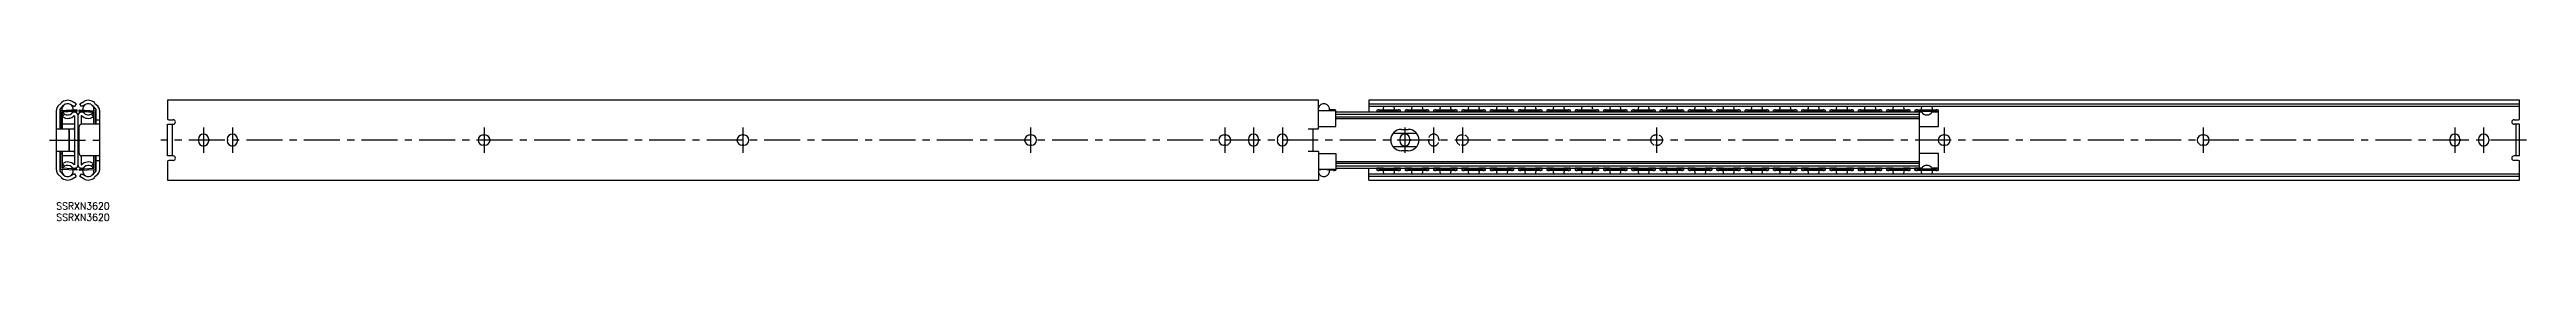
# Model space of a CAD drawing. Extents: x -3 to 1090, y -8 to 45.
import ezdxf

# ---------------------------------------------------------------- set-up
doc = ezdxf.new("R2010")
doc.units = 0
doc.header["$LTSCALE"] = 0.5
doc.linetypes.add('CENTER', pattern=[50.8, 31.75, -6.35, 6.35, -6.35])
doc.linetypes.add('DASHED', pattern=[19.05, 12.7, -6.35])
for name, color, linetype in [('MSM_CENTER', 1, 'CENTER'), ('MSM_CONTINUOUS', 7, 'CONTINUOUS'), ('MSM_DASHED', 4, 'DASHED'), ('MSM_PART_NUMBER', 7, 'CONTINUOUS')]:
    doc.layers.add(name, color=color, linetype=linetype)
doc.styles.get("Standard").update_dxf_attribs({"font": 'txt.shx', "height": 3, "bigfont": 'bigfont.shx'})

# ---------------------------------------------------------------- blocks, each defined once
blk = doc.blocks.new('*U3')
at = {"layer": 'MSM_PART_NUMBER'}
blk.add_text('SSRXN3620', height=3, dxfattribs=at).set_placement((0, -3))
blk = doc.blocks.new('*U4')
at = {"layer": 'MSM_PART_NUMBER'}
blk.add_text('SSRXN3620', height=3, dxfattribs=at).set_placement((0, -8))

msp = doc.modelspace()

# ---------------------------------------------------------------- linework, layer by layer
at = {"layer": 'MSM_CENTER'}
for p, q in [((65, 33.3), (65, 22)), ((77.7, 33.3), (77.7, 22)), ((188.8, 33.3), (188.8, 22)), ((303.1, 33.3), (303.1, 22)), ((430.1, 33.3), (430.1, 22)), ((515.8, 33.3), (515.8, 22)), ((528.5, 33.3), (528.5, 22)), ((541.2, 33.3), (541.2, 22)), ((595.3, 33.3), (595.3, 22)), ((608, 33.3), (608, 22)), ((620.7, 33.3), (620.7, 22)), ((706.4, 33.3), (706.4, 22)), ((833.4, 33.3), (833.4, 22)), ((947.7, 33.3), (947.7, 22)), ((1058.8, 33.3), (1058.8, 22)), ((1071.5, 33.3), (1071.5, 22)), ((-3, 27.7), (22.1, 27.7)), ((1090.4, 27.7), (46.1, 27.7))]:
    msp.add_line(p, q, dxfattribs=at)
at = {"layer": 'MSM_CONTINUOUS'}
for p, q in [((2.2, 44.1), (0.7, 42.7)), ((8.7, 43.8), (7, 44.8)), ((8.7, 43.8), (8, 42.5)), ((10.4, 43.8), (12.1, 44.8)), ((11.1, 42.5), (10.4, 43.8)), ((16.9, 44.1), (18.4, 42.7)), ((557.1, 45.3), (49.1, 45.3)), ((49.1, 45.3), (49.1, 37.2)), ((557.1, 32.7), (557.1, 45.3)), ((1087.4, 45.3), (579.4, 45.3)), ((579.4, 45.3), (579.4, 40.1)), ((579.4, 43.8), (1087.4, 43.8)), ((1087.4, 37.2), (1087.4, 45.3)), ((0, 14.4), (0, 40.9)), ((1.5, 40.9), (1.5, 32.7)), ((2, 34.7), (1.5, 34.7)), ((1.8, 41.6), (3.2, 43.1)), ((9, 41.1), (2, 40.7)), ((2, 40.7), (8, 41)), ((2, 40.7), (2, 32.7)), ((2.6, 33.7), (2, 33.7)), ((9, 40.5), (2.6, 40.1)), ((8, 40.4), (2.6, 40.1)), ((2.6, 40.1), (2.6, 32.7)), ((8, 34.7), (2.6, 34.7)), ((2.7, 38), (3.6, 39.2)), ((6.2, 43.5), (8, 42.5)), ((8, 41), (8.2, 41)), ((8.2, 40.4), (8, 40.4)), ((8.1, 34.6), (8, 34.7)), ((8.1, 16.8), (8.1, 38.5)), ((8.2, 41), (8.4, 41)), ((8.4, 40.4), (8.2, 40.4)), ((8.4, 41), (8.6, 41)), ((8.6, 40.4), (8.4, 40.4)), ((8.6, 41), (8.7, 41)), ((8.7, 40.4), (8.6, 40.4)), ((8.7, 41), (8.8, 41)), ((8.9, 40.4), (8.7, 40.4)), ((8.8, 41), (8.9, 41)), ((8.9, 41), (9, 41)), ((9, 40.4), (8.9, 40.4)), ((9, 41.1), (9, 40.5)), ((9, 41), (9, 41.1)), ((9, 40.5), (9, 41.1)), ((9, 40.5), (9, 40.4)), ((9, 40.4), (9, 40.4)), ((9.5, 38.5), (9.5, 16.8)), ((10.1, 41.1), (10.1, 41)), ((10.1, 40.5), (10.1, 41.1)), ((10.1, 41.1), (17.1, 40.7)), ((10.1, 41), (10.2, 41)), ((10.1, 40.4), (10.1, 40.5)), ((10.1, 40.5), (16.5, 40.1)), ((10.2, 40.4), (10.1, 40.4)), ((10.1, 40.4), (10.1, 40.4)), ((10.1, 21.7), (10.1, 33.7)), ((10.2, 41), (10.3, 41)), ((10.4, 40.4), (10.2, 40.4)), ((10.3, 41), (10.4, 41)), ((10.4, 41), (10.5, 41)), ((10.5, 40.4), (10.4, 40.4)), ((10.5, 41), (10.7, 41)), ((10.7, 40.4), (10.5, 40.4)), ((10.7, 41), (10.9, 41)), ((10.9, 40.4), (10.7, 40.4)), ((10.9, 41), (11.1, 41)), ((11.1, 40.4), (10.9, 40.4)), ((11, 38.5), (11, 34.6)), ((12.9, 43.5), (11.1, 42.5)), ((11.1, 41), (17.1, 40.7)), ((16.5, 40.1), (11.1, 40.4)), ((19.1, 34.7), (11.1, 34.7)), ((15.5, 39.2), (16.3, 38)), ((17.3, 41.6), (15.9, 43.1)), ((16.5, 34.7), (16.5, 40.1)), ((17.1, 40.7), (17.1, 34.7)), ((17.6, 34.7), (17.6, 40.9)), ((17.6, 36.7), (19.1, 36.7)), ((19.1, 40.9), (19.1, 14.4)), ((49.1, 34.7), (51.6, 34.7)), ((49.1, 20.7), (49.1, 34.7)), ((49.6, 36.7), (51.6, 36.7)), ((51.1, 34.7), (51.1, 20.7)), ((564.8, 40.7), (557.1, 40.7)), ((557.1, 33.7), (564.8, 33.7)), ((563.8, 41.1), (562, 41.1)), ((564.8, 33.7), (564.8, 41)), ((822.3, 40.1), (564.8, 40.1)), ((564.8, 39.2), (822.3, 39.2)), ((564.8, 38), (822.3, 38)), ((564.8, 37.3), (822.3, 37.3)), ((1087.4, 42.5), (579.4, 42.5)), ((582.9, 41), (582.9, 40.1)), ((585.9, 40.1), (582.9, 40.1)), ((583.9, 41.1), (592.4, 41.1)), ((592.4, 40.5), (583.9, 40.5)), ((593.4, 40.1), (590.4, 40.1)), ((593.4, 40.1), (593.4, 41)), ((595.4, 41), (595.4, 40.1)), ((598.4, 40.1), (595.4, 40.1)), ((596.4, 41.1), (604.9, 41.1)), ((604.9, 40.5), (596.4, 40.5)), ((605.9, 40.1), (602.9, 40.1)), ((605.9, 40.1), (605.9, 41)), ((607.9, 41), (607.9, 40.1)), ((610.9, 40.1), (607.9, 40.1)), ((608.9, 41.1), (617.4, 41.1)), ((617.4, 40.5), (608.9, 40.5)), ((618.4, 40.1), (615.4, 40.1)), ((618.4, 40.1), (618.4, 41)), ((620.4, 41), (620.4, 40.1)), ((623.4, 40.1), (620.4, 40.1)), ((621.4, 41.1), (629.9, 41.1)), ((629.9, 40.5), (621.4, 40.5)), ((630.9, 40.1), (627.9, 40.1)), ((630.9, 40.1), (630.9, 41)), ((632.9, 41), (632.9, 40.1)), ((635.9, 40.1), (632.9, 40.1)), ((633.9, 41.1), (642.4, 41.1)), ((642.4, 40.5), (633.9, 40.5)), ((643.4, 40.1), (640.4, 40.1)), ((643.4, 40.1), (643.4, 41)), ((645.4, 41), (645.4, 40.1)), ((648.4, 40.1), (645.4, 40.1)), ((646.4, 41.1), (654.9, 41.1)), ((654.9, 40.5), (646.4, 40.5)), ((655.9, 40.1), (652.9, 40.1)), ((655.9, 40.1), (655.9, 41)), ((657.9, 41), (657.9, 40.1)), ((660.9, 40.1), (657.9, 40.1)), ((658.9, 41.1), (667.4, 41.1)), ((667.4, 40.5), (658.9, 40.5)), ((668.4, 40.1), (665.4, 40.1)), ((668.4, 40.1), (668.4, 41)), ((670.4, 41), (670.4, 40.1)), ((673.4, 40.1), (670.4, 40.1)), ((671.4, 41.1), (679.9, 41.1)), ((679.9, 40.5), (671.4, 40.5)), ((680.9, 40.1), (677.9, 40.1)), ((680.9, 40.1), (680.9, 41)), ((682.9, 41), (682.9, 40.1)), ((685.9, 40.1), (682.9, 40.1)), ((683.9, 41.1), (692.4, 41.1)), ((692.4, 40.5), (683.9, 40.5)), ((693.4, 40.1), (690.4, 40.1)), ((693.4, 40.1), (693.4, 41)), ((695.4, 41), (695.4, 40.1)), ((698.4, 40.1), (695.4, 40.1)), ((696.4, 41.1), (704.9, 41.1)), ((704.9, 40.5), (696.4, 40.5)), ((705.9, 40.1), (702.9, 40.1)), ((705.9, 40.1), (705.9, 41)), ((707.9, 41), (707.9, 40.1)), ((710.9, 40.1), (707.9, 40.1)), ((708.9, 41.1), (717.4, 41.1)), ((717.4, 40.5), (708.9, 40.5)), ((718.4, 40.1), (715.4, 40.1)), ((718.4, 40.1), (718.4, 41)), ((720.4, 41), (720.4, 40.1)), ((723.4, 40.1), (720.4, 40.1)), ((721.4, 41.1), (729.9, 41.1)), ((729.9, 40.5), (721.4, 40.5)), ((730.9, 40.1), (727.9, 40.1)), ((730.9, 40.1), (730.9, 41)), ((732.9, 41), (732.9, 40.1)), ((735.9, 40.1), (732.9, 40.1)), ((733.9, 41.1), (742.4, 41.1)), ((742.4, 40.5), (733.9, 40.5)), ((743.4, 40.1), (740.4, 40.1)), ((743.4, 40.1), (743.4, 41)), ((745.4, 41), (745.4, 40.1)), ((748.4, 40.1), (745.4, 40.1)), ((746.4, 41.1), (754.9, 41.1)), ((754.9, 40.5), (746.4, 40.5)), ((755.9, 40.1), (752.9, 40.1)), ((755.9, 40.1), (755.9, 41)), ((757.9, 41), (757.9, 40.1)), ((760.9, 40.1), (757.9, 40.1)), ((758.9, 41.1), (767.4, 41.1)), ((767.4, 40.5), (758.9, 40.5)), ((768.4, 40.1), (765.4, 40.1)), ((768.4, 40.1), (768.4, 41)), ((770.4, 41), (770.4, 40.1)), ((773.4, 40.1), (770.4, 40.1)), ((771.4, 41.1), (779.9, 41.1)), ((779.9, 40.5), (771.4, 40.5)), ((780.9, 40.1), (777.9, 40.1)), ((780.9, 40.1), (780.9, 41)), ((782.9, 41), (782.9, 40.1)), ((785.9, 40.1), (782.9, 40.1)), ((783.9, 41.1), (792.4, 41.1)), ((792.4, 40.5), (783.9, 40.5)), ((793.4, 40.1), (790.4, 40.1)), ((793.4, 40.1), (793.4, 41)), ((795.4, 41), (795.4, 40.1)), ((798.4, 40.1), (795.4, 40.1)), ((796.4, 41.1), (804.9, 41.1)), ((804.9, 40.5), (796.4, 40.5)), ((805.9, 40.1), (802.9, 40.1)), ((805.9, 40.1), (805.9, 41)), ((807.9, 41), (807.9, 40.1)), ((810.9, 40.1), (807.9, 40.1)), ((808.9, 41.1), (817.4, 41.1)), ((817.4, 40.5), (808.9, 40.5)), ((818.4, 40.1), (815.4, 40.1)), ((818.4, 40.1), (818.4, 41)), ((820.4, 41), (820.4, 40.1)), ((820.4, 41), (820.4, 40.1)), ((823.4, 40.1), (820.4, 40.1)), ((821.4, 41.1), (829.9, 41.1)), ((829.9, 40.5), (821.4, 40.5)), ((822.3, 40.1), (822.3, 15.2)), ((822.3, 33.7), (830.9, 33.7)), ((830.9, 40.1), (827.9, 40.1)), ((830.9, 33.7), (830.9, 41)), ((1084.9, 36.7), (1086.9, 36.7)), ((1087.4, 34.7), (1084.9, 34.7)), ((1085.9, 20.7), (1085.9, 34.7)), ((1087.4, 20.7), (1087.4, 34.7)), ((0, 32.7), (7.6, 32.7)), ((7.6, 22.7), (0, 22.7)), ((1.5, 22.7), (1.5, 14.4)), ((2, 14.6), (2, 22.7)), ((2.6, 22.7), (2.6, 15.2)), ((5.5, 32.7), (5.5, 22.7)), ((5.6, 32.3), (5.5, 32.3)), ((5.5, 23.1), (5.6, 23.1)), ((5.6, 32.3), (5.6, 23.1)), ((9.6, 32.7), (10.1, 32.7)), ((10.1, 22.7), (9.6, 22.7)), ((62.8, 28.1), (62.8, 27.3)), ((67.3, 28.1), (67.3, 27.3)), ((75.5, 28.1), (75.5, 27.3)), ((80, 28.1), (80, 27.3)), ((189.2, 29.9), (188.4, 29.9)), ((189.2, 25.4), (188.4, 25.4)), ((303.5, 29.9), (302.7, 29.9)), ((303.5, 25.4), (302.7, 25.4)), ((430.5, 29.9), (429.7, 29.9)), ((430.5, 25.4), (429.7, 25.4)), ((516.2, 29.9), (515.4, 29.9)), ((516.2, 25.4), (515.4, 25.4)), ((526.3, 28.1), (526.3, 27.3)), ((530.8, 28.1), (530.8, 27.3)), ((539, 28.1), (539, 27.3)), ((543.5, 28.1), (543.5, 27.3)), ((552.6, 32.7), (557.1, 32.7)), ((557.1, 22.7), (552.6, 22.7)), ((554.6, 32.7), (554.6, 22.7)), ((557.1, 22.7), (557.1, 10)), ((590.1, 30.7), (600.5, 30.7)), ((600.5, 24.7), (590.1, 24.7)), ((593.1, 28.1), (593.1, 27.3)), ((593.8, 32.4), (596.8, 32.4)), ((596.8, 22.9), (593.8, 22.9)), ((597.6, 28.1), (597.6, 27.3)), ((833.8, 29.9), (833, 29.9)), ((833.8, 25.4), (833, 25.4)), ((948.1, 29.9), (947.3, 29.9)), ((948.1, 25.4), (947.3, 25.4)), ((1056.6, 28.1), (1056.6, 27.3)), ((1061.1, 28.1), (1061.1, 27.3)), ((1069.3, 28.1), (1069.3, 27.3)), ((1073.8, 28.1), (1073.8, 27.3)), ((0.7, 12.6), (2.2, 11.2)), ((1.5, 20.7), (2, 20.7)), ((3.2, 12.2), (1.8, 13.7)), ((2, 21.7), (2.6, 21.7)), ((9, 14.3), (2, 14.6)), ((8, 20.7), (2.6, 20.7)), ((9, 14.8), (2.6, 15.2)), ((3.6, 16.1), (2.7, 17.3)), ((8, 12.8), (6.2, 11.8)), ((7, 10.5), (8.7, 11.5)), ((8, 20.7), (8.1, 20.7)), ((8, 12.8), (8.7, 11.5)), ((9, 14.8), (9, 14.3)), ((10.1, 14.8), (16.5, 15.2)), ((10.1, 14.8), (10.1, 14.3)), ((10.1, 14.3), (17.1, 14.6)), ((10.4, 11.5), (11.1, 12.8)), ((12.1, 10.5), (10.4, 11.5)), ((11, 20.7), (11, 16.8)), ((19.1, 20.7), (11.1, 20.7)), ((11.1, 12.8), (12.9, 11.8)), ((16.3, 17.3), (15.5, 16.1)), ((15.9, 12.2), (17.3, 13.7)), ((16.5, 15.2), (16.5, 20.7)), ((18.4, 12.6), (16.9, 11.2)), ((17.1, 20.7), (17.1, 14.6)), ((17.6, 14.4), (17.6, 20.7)), ((17.6, 18.7), (19.1, 18.7)), ((51.6, 20.7), (49.1, 20.7)), ((49.1, 18.2), (49.1, 10)), ((51.6, 18.7), (49.6, 18.7)), ((557.1, 21.7), (564.8, 21.7)), ((564.8, 14.6), (557.1, 14.6)), ((563.8, 14.3), (562, 14.3)), ((564.8, 21.7), (564.8, 14.3)), ((822.3, 18), (564.8, 18)), ((822.3, 17.3), (564.8, 17.3)), ((822.3, 16.1), (564.8, 16.1)), ((564.8, 15.2), (822.3, 15.2)), ((579.4, 10), (579.4, 15.2)), ((579.4, 12.8), (1087.4, 12.8)), ((1087.4, 11.5), (579.4, 11.5)), ((585.9, 15.2), (582.9, 15.2)), ((582.9, 15.2), (582.9, 14.3)), ((592.4, 14.8), (583.9, 14.8)), ((583.9, 14.3), (592.4, 14.3)), ((593.4, 15.2), (590.4, 15.2)), ((593.4, 14.3), (593.4, 15.2)), ((598.4, 15.2), (595.4, 15.2)), ((595.4, 15.2), (595.4, 14.3)), ((604.9, 14.8), (596.4, 14.8)), ((596.4, 14.3), (604.9, 14.3)), ((605.9, 15.2), (602.9, 15.2)), ((605.9, 14.3), (605.9, 15.2)), ((610.9, 15.2), (607.9, 15.2)), ((607.9, 15.2), (607.9, 14.3)), ((617.4, 14.8), (608.9, 14.8)), ((608.9, 14.3), (617.4, 14.3)), ((618.4, 15.2), (615.4, 15.2)), ((618.4, 14.3), (618.4, 15.2)), ((623.4, 15.2), (620.4, 15.2)), ((620.4, 15.2), (620.4, 14.3)), ((629.9, 14.8), (621.4, 14.8)), ((621.4, 14.3), (629.9, 14.3)), ((630.9, 15.2), (627.9, 15.2)), ((630.9, 14.3), (630.9, 15.2)), ((635.9, 15.2), (632.9, 15.2)), ((632.9, 15.2), (632.9, 14.3)), ((642.4, 14.8), (633.9, 14.8)), ((633.9, 14.3), (642.4, 14.3)), ((643.4, 15.2), (640.4, 15.2)), ((643.4, 14.3), (643.4, 15.2)), ((648.4, 15.2), (645.4, 15.2)), ((645.4, 15.2), (645.4, 14.3)), ((654.9, 14.8), (646.4, 14.8)), ((646.4, 14.3), (654.9, 14.3)), ((655.9, 15.2), (652.9, 15.2)), ((655.9, 14.3), (655.9, 15.2)), ((660.9, 15.2), (657.9, 15.2)), ((657.9, 15.2), (657.9, 14.3)), ((667.4, 14.8), (658.9, 14.8)), ((658.9, 14.3), (667.4, 14.3)), ((668.4, 15.2), (665.4, 15.2)), ((668.4, 14.3), (668.4, 15.2)), ((673.4, 15.2), (670.4, 15.2)), ((670.4, 15.2), (670.4, 14.3)), ((679.9, 14.8), (671.4, 14.8)), ((671.4, 14.3), (679.9, 14.3)), ((680.9, 15.2), (677.9, 15.2)), ((680.9, 14.3), (680.9, 15.2)), ((685.9, 15.2), (682.9, 15.2)), ((682.9, 15.2), (682.9, 14.3)), ((692.4, 14.8), (683.9, 14.8)), ((683.9, 14.3), (692.4, 14.3)), ((693.4, 15.2), (690.4, 15.2)), ((693.4, 14.3), (693.4, 15.2)), ((698.4, 15.2), (695.4, 15.2)), ((695.4, 15.2), (695.4, 14.3)), ((704.9, 14.8), (696.4, 14.8)), ((696.4, 14.3), (704.9, 14.3)), ((705.9, 15.2), (702.9, 15.2)), ((705.9, 14.3), (705.9, 15.2)), ((710.9, 15.2), (707.9, 15.2)), ((707.9, 15.2), (707.9, 14.3)), ((717.4, 14.8), (708.9, 14.8)), ((708.9, 14.3), (717.4, 14.3)), ((718.4, 15.2), (715.4, 15.2)), ((718.4, 14.3), (718.4, 15.2)), ((723.4, 15.2), (720.4, 15.2)), ((720.4, 15.2), (720.4, 14.3)), ((729.9, 14.8), (721.4, 14.8)), ((721.4, 14.3), (729.9, 14.3)), ((730.9, 15.2), (727.9, 15.2)), ((730.9, 14.3), (730.9, 15.2)), ((735.9, 15.2), (732.9, 15.2)), ((732.9, 15.2), (732.9, 14.3)), ((742.4, 14.8), (733.9, 14.8)), ((733.9, 14.3), (742.4, 14.3)), ((743.4, 15.2), (740.4, 15.2)), ((743.4, 14.3), (743.4, 15.2)), ((748.4, 15.2), (745.4, 15.2)), ((745.4, 15.2), (745.4, 14.3)), ((754.9, 14.8), (746.4, 14.8)), ((746.4, 14.3), (754.9, 14.3)), ((755.9, 15.2), (752.9, 15.2)), ((755.9, 14.3), (755.9, 15.2)), ((760.9, 15.2), (757.9, 15.2)), ((757.9, 15.2), (757.9, 14.3)), ((767.4, 14.8), (758.9, 14.8)), ((758.9, 14.3), (767.4, 14.3)), ((768.4, 15.2), (765.4, 15.2)), ((768.4, 14.3), (768.4, 15.2)), ((773.4, 15.2), (770.4, 15.2)), ((770.4, 15.2), (770.4, 14.3)), ((779.9, 14.8), (771.4, 14.8)), ((771.4, 14.3), (779.9, 14.3)), ((780.9, 15.2), (777.9, 15.2)), ((780.9, 14.3), (780.9, 15.2)), ((785.9, 15.2), (782.9, 15.2)), ((782.9, 15.2), (782.9, 14.3)), ((792.4, 14.8), (783.9, 14.8)), ((783.9, 14.3), (792.4, 14.3)), ((793.4, 15.2), (790.4, 15.2)), ((793.4, 14.3), (793.4, 15.2)), ((798.4, 15.2), (795.4, 15.2)), ((795.4, 15.2), (795.4, 14.3)), ((804.9, 14.8), (796.4, 14.8)), ((796.4, 14.3), (804.9, 14.3)), ((805.9, 15.2), (802.9, 15.2)), ((805.9, 14.3), (805.9, 15.2)), ((810.9, 15.2), (807.9, 15.2)), ((807.9, 15.2), (807.9, 14.3)), ((817.4, 14.8), (808.9, 14.8)), ((808.9, 14.3), (817.4, 14.3)), ((818.4, 15.2), (815.4, 15.2)), ((818.4, 14.3), (818.4, 15.2)), ((823.4, 15.2), (820.4, 15.2)), ((820.4, 15.2), (820.4, 14.3)), ((820.4, 14.3), (820.4, 15.2)), ((829.9, 14.8), (821.4, 14.8)), ((821.4, 14.3), (829.9, 14.3)), ((830.9, 21.7), (822.3, 21.7)), ((830.9, 15.2), (827.9, 15.2)), ((830.9, 14.3), (830.9, 21.7)), ((1087.4, 20.7), (1084.9, 20.7)), ((1086.9, 18.7), (1084.9, 18.7)), ((1087.4, 10), (1087.4, 18.2)), ((49.1, 10), (557.1, 10)), ((579.4, 10), (1087.4, 10))]:
    msp.add_line(p, q, dxfattribs=at)
for centre, radius, start, end in [((5, 41.3), 4, 60.6136, 135), ((5, 41.3), 2.5, 60.6136, 135), ((14.1, 41.3), 4, 45, 119.3864), ((14.1, 41.3), 2.5, 45, 119.3864), ((559.5, 41.3), 2.5, 348.8845, 163.74), ((2.5, 40.9), 2.5, 135, 180), ((2.5, 40.9), 1, 135, 180), ((5, 41.3), 2.5, 135, 193.5796), ((5, 41.3), 2.5, 208.0621, 235.7711), ((5, 41.3), 4, 235.7711, 317.1186), ((5, 41.3), 2.5, 235.7711, 317.1186), ((5, 41.3), 2.5, 352.4204, 60.6136), ((5, 41.3), 2.5, 317.1186, 337.9379), ((8, 38.5), 1.57, 0, 137.1186), ((8, 38.5), 0.0686, 0, 137.1186), ((4, 33.6), 4.09, 348.1474, 354.2893), ((11.1, 38.5), 1.57, 42.8814, 180), ((9.9, 32.9), 0.397, 184.2779, 213.1596), ((11.1, 33.7), 1, 90, 180), ((11.1, 38.5), 0.0686, 42.8814, 180), ((14.1, 41.3), 4, 222.8814, 304.2289), ((14.1, 41.3), 2.5, 119.3864, 187.5796), ((14.1, 41.3), 2.5, 202.0621, 222.8814), ((14.1, 41.3), 2.5, 222.8814, 331.9379), ((14.1, 41.3), 2.5, 346.4204, 45), ((16.6, 40.9), 1, 0, 45), ((16.6, 40.9), 2.5, 0, 45), ((49.6, 37.2), 0.5, 180, 270), ((51.6, 35.7), 1, 270, 90), ((559.5, 68.7), 28, 265.0822, 275.0269), ((564, 36.2), 4.82, 81.0447, 92.9634), ((583.7, 36.2), 4.82, 87.0364, 98.9553), ((583.7, 35.6), 4.82, 87.0364, 98.9553), ((588.2, 41.3), 2.5, 151.3146, 185.7392), ((588.2, 14.2), 26.2, 85.0123, 94.9877), ((588.2, 41.3), 2.5, 204.4628, 208.6854), ((588.2, 41.3), 2.5, 354.2608, 28.6854), ((588.2, 41.3), 2.5, 331.3146, 335.5372), ((592.6, 36.2), 4.82, 81.0447, 92.9636), ((592.6, 35.6), 4.82, 81.0447, 92.9636), ((596.2, 36.2), 4.82, 87.0364, 98.9553), ((596.2, 35.6), 4.82, 87.0364, 98.9553), ((600.7, 41.3), 2.5, 151.3146, 185.7392), ((600.7, 14.2), 26.2, 85.0123, 94.9877), ((600.7, 41.3), 2.5, 204.4628, 208.6854), ((600.7, 41.3), 2.5, 354.2608, 28.6854), ((600.7, 41.3), 2.5, 331.3146, 335.5372), ((605.1, 36.2), 4.82, 81.0447, 92.9636), ((605.1, 35.6), 4.82, 81.0447, 92.9636), ((608.7, 36.2), 4.82, 87.0364, 98.9553), ((608.7, 35.6), 4.82, 87.0364, 98.9553), ((613.2, 41.3), 2.5, 151.3146, 185.7392), ((613.2, 14.2), 26.2, 85.0123, 94.9877), ((613.2, 41.3), 2.5, 204.4628, 208.6854), ((613.2, 41.3), 2.5, 354.2608, 28.6854), ((613.2, 41.3), 2.5, 331.3146, 335.5372), ((617.6, 36.2), 4.82, 81.0447, 92.9636), ((617.6, 35.6), 4.82, 81.0447, 92.9636), ((621.2, 36.2), 4.82, 87.0364, 98.9553), ((621.2, 35.6), 4.82, 87.0364, 98.9553), ((625.7, 41.3), 2.5, 151.3146, 185.7392), ((625.7, 14.2), 26.2, 85.0123, 94.9877), ((625.7, 41.3), 2.5, 204.4628, 208.6854), ((625.7, 41.3), 2.5, 354.2608, 28.6854), ((625.7, 41.3), 2.5, 331.3146, 335.5372), ((630.1, 36.2), 4.82, 81.0447, 92.9636), ((630.1, 35.6), 4.82, 81.0447, 92.9636), ((633.7, 36.2), 4.82, 87.0364, 98.9553), ((633.7, 35.6), 4.82, 87.0364, 98.9553), ((638.2, 41.3), 2.5, 151.3146, 185.7392), ((638.2, 14.2), 26.2, 85.0123, 94.9877), ((638.2, 41.3), 2.5, 204.4628, 208.6854), ((638.2, 41.3), 2.5, 354.2608, 28.6854), ((638.2, 41.3), 2.5, 331.3146, 335.5372), ((642.6, 36.2), 4.82, 81.0447, 92.9636), ((642.6, 35.6), 4.82, 81.0447, 92.9636), ((646.2, 36.2), 4.82, 87.0364, 98.9553), ((646.2, 35.6), 4.82, 87.0364, 98.9553), ((650.7, 41.3), 2.5, 151.3146, 185.7392), ((650.7, 14.2), 26.2, 85.0123, 94.9877), ((650.7, 41.3), 2.5, 204.4628, 208.6854), ((650.7, 41.3), 2.5, 354.2608, 28.6854), ((650.7, 41.3), 2.5, 331.3146, 335.5372), ((655.1, 36.2), 4.82, 81.0447, 92.9636), ((655.1, 35.6), 4.82, 81.0447, 92.9636), ((658.7, 36.2), 4.82, 87.0364, 98.9553), ((658.7, 35.6), 4.82, 87.0364, 98.9553), ((663.2, 41.3), 2.5, 151.3146, 185.7392), ((663.2, 14.2), 26.2, 85.0123, 94.9877), ((663.2, 41.3), 2.5, 204.4628, 208.6854), ((663.2, 41.3), 2.5, 354.2608, 28.6854), ((663.2, 41.3), 2.5, 331.3146, 335.5372), ((667.6, 36.2), 4.82, 81.0447, 92.9636), ((667.6, 35.6), 4.82, 81.0447, 92.9636), ((671.2, 36.2), 4.82, 87.0364, 98.9553), ((671.2, 35.6), 4.82, 87.0364, 98.9553), ((675.7, 41.3), 2.5, 151.3146, 185.7392), ((675.7, 14.2), 26.2, 85.0123, 94.9877), ((675.7, 41.3), 2.5, 204.4628, 208.6854), ((675.7, 41.3), 2.5, 354.2608, 28.6854), ((675.7, 41.3), 2.5, 331.3146, 335.5372), ((680.1, 36.2), 4.82, 81.0447, 92.9636), ((680.1, 35.6), 4.82, 81.0447, 92.9636), ((683.7, 36.2), 4.82, 87.0364, 98.9553), ((683.7, 35.6), 4.82, 87.0364, 98.9553), ((688.2, 41.3), 2.5, 151.3146, 185.7392), ((688.2, 14.2), 26.2, 85.0123, 94.9877), ((688.2, 41.3), 2.5, 204.4628, 208.6854), ((688.2, 41.3), 2.5, 354.2608, 28.6854), ((688.2, 41.3), 2.5, 331.3146, 335.5372), ((692.6, 36.2), 4.82, 81.0447, 92.9636), ((692.6, 35.6), 4.82, 81.0447, 92.9636), ((696.2, 36.2), 4.82, 87.0364, 98.9553), ((696.2, 35.6), 4.82, 87.0364, 98.9553), ((700.7, 41.3), 2.5, 151.3146, 185.7392), ((700.7, 14.2), 26.2, 85.0123, 94.9877), ((700.7, 41.3), 2.5, 204.4628, 208.6854), ((700.7, 41.3), 2.5, 354.2608, 28.6854), ((700.7, 41.3), 2.5, 331.3146, 335.5372), ((705.1, 36.2), 4.82, 81.0447, 92.9636), ((705.1, 35.6), 4.82, 81.0447, 92.9636), ((708.7, 36.2), 4.82, 87.0364, 98.9553), ((708.7, 35.6), 4.82, 87.0364, 98.9553), ((713.2, 41.3), 2.5, 151.3146, 185.7392), ((713.2, 14.2), 26.2, 85.0123, 94.9877), ((713.2, 41.3), 2.5, 204.4628, 208.6854), ((713.2, 41.3), 2.5, 354.2608, 28.6854), ((713.2, 41.3), 2.5, 331.3146, 335.5372), ((717.6, 36.2), 4.82, 81.0447, 92.9636), ((717.6, 35.6), 4.82, 81.0447, 92.9636), ((721.2, 36.2), 4.82, 87.0364, 98.9553), ((721.2, 35.6), 4.82, 87.0364, 98.9553), ((725.7, 41.3), 2.5, 151.3146, 185.7392), ((725.7, 14.2), 26.2, 85.0123, 94.9877), ((725.7, 41.3), 2.5, 204.4628, 208.6854), ((725.7, 41.3), 2.5, 354.2608, 28.6854), ((725.7, 41.3), 2.5, 331.3146, 335.5372), ((730.1, 36.2), 4.82, 81.0447, 92.9636), ((730.1, 35.6), 4.82, 81.0447, 92.9636), ((733.7, 36.2), 4.82, 87.0364, 98.9553), ((733.7, 35.6), 4.82, 87.0364, 98.9553), ((738.2, 41.3), 2.5, 151.3146, 185.7392), ((738.2, 14.2), 26.2, 85.0123, 94.9877), ((738.2, 41.3), 2.5, 204.4628, 208.6854), ((738.2, 41.3), 2.5, 354.2608, 28.6854), ((738.2, 41.3), 2.5, 331.3146, 335.5372), ((742.6, 36.2), 4.82, 81.0447, 92.9636), ((742.6, 35.6), 4.82, 81.0447, 92.9636), ((746.2, 36.2), 4.82, 87.0364, 98.9553), ((746.2, 35.6), 4.82, 87.0364, 98.9553), ((750.7, 41.3), 2.5, 151.3146, 185.7392), ((750.7, 14.2), 26.2, 85.0123, 94.9877), ((750.7, 41.3), 2.5, 204.4628, 208.6854), ((750.7, 41.3), 2.5, 354.2608, 28.6854), ((750.7, 41.3), 2.5, 331.3146, 335.5372), ((755.1, 36.2), 4.82, 81.0447, 92.9636), ((755.1, 35.6), 4.82, 81.0447, 92.9636), ((758.7, 36.2), 4.82, 87.0364, 98.9553), ((758.7, 35.6), 4.82, 87.0364, 98.9553), ((763.2, 41.3), 2.5, 151.3146, 185.7392), ((763.2, 14.2), 26.2, 85.0123, 94.9877), ((763.2, 41.3), 2.5, 204.4628, 208.6854), ((763.2, 41.3), 2.5, 354.2608, 28.6854), ((763.2, 41.3), 2.5, 331.3146, 335.5372), ((767.6, 36.2), 4.82, 81.0447, 92.9636), ((767.6, 35.6), 4.82, 81.0447, 92.9636), ((771.2, 36.2), 4.82, 87.0364, 98.9553), ((771.2, 35.6), 4.82, 87.0364, 98.9553), ((775.7, 41.3), 2.5, 151.3146, 185.7392), ((775.7, 14.2), 26.2, 85.0123, 94.9877), ((775.7, 41.3), 2.5, 204.4628, 208.6854), ((775.7, 41.3), 2.5, 354.2608, 28.6854), ((775.7, 41.3), 2.5, 331.3146, 335.5372), ((780.1, 36.2), 4.82, 81.0447, 92.9636), ((780.1, 35.6), 4.82, 81.0447, 92.9636), ((783.7, 36.2), 4.82, 87.0364, 98.9553), ((783.7, 35.6), 4.82, 87.0364, 98.9553), ((788.2, 41.3), 2.5, 151.3146, 185.7392), ((788.2, 14.2), 26.2, 85.0123, 94.9877), ((788.2, 41.3), 2.5, 204.4628, 208.6854), ((788.2, 41.3), 2.5, 354.2608, 28.6854), ((788.2, 41.3), 2.5, 331.3146, 335.5372), ((792.6, 36.2), 4.82, 81.0447, 92.9636), ((792.6, 35.6), 4.82, 81.0447, 92.9636), ((796.2, 36.2), 4.82, 87.0364, 98.9553), ((796.2, 35.6), 4.82, 87.0364, 98.9553), ((800.7, 41.3), 2.5, 151.3146, 185.7392), ((800.7, 14.2), 26.2, 85.0123, 94.9877), ((800.7, 41.3), 2.5, 204.4628, 208.6854), ((800.7, 41.3), 2.5, 354.2608, 28.6854), ((800.7, 41.3), 2.5, 331.3146, 335.5372), ((805.1, 36.2), 4.82, 81.0447, 92.9636), ((805.1, 35.6), 4.82, 81.0447, 92.9636), ((808.7, 36.2), 4.82, 87.0364, 98.9553), ((808.7, 35.6), 4.82, 87.0364, 98.9553), ((813.2, 41.3), 2.5, 151.3146, 185.7392), ((813.2, 14.2), 26.2, 85.0123, 94.9877), ((813.2, 41.3), 2.5, 204.4628, 208.6854), ((813.2, 41.3), 2.5, 354.2608, 28.6854), ((813.2, 41.3), 2.5, 331.3146, 335.5372), ((817.6, 36.2), 4.82, 81.0447, 92.9636), ((817.6, 35.6), 4.82, 81.0447, 92.9636), ((821.2, 36.2), 4.82, 87.0364, 98.9553), ((821.2, 35.6), 4.82, 87.0364, 98.9553), ((825.7, 41.3), 2.5, 151.3146, 185.7392), ((825.7, 14.2), 26.2, 85.0123, 94.9877), ((825.7, 41.3), 2.5, 204.4628, 335.5372), ((825.7, 41.3), 2.5, 354.2608, 28.6854), ((830.1, 36.2), 4.82, 81.0447, 92.9636), ((830.1, 35.6), 4.82, 81.0447, 92.9636), ((1084.9, 35.7), 1, 90, 270), ((1086.9, 37.2), 0.5, 270, 0), ((7.4, 35), 2.36, 273.486, 284.1455), ((7.4, 20.3), 2.36, 75.8545, 86.514), ((4, 21.7), 4.09, 5.7107, 11.8526), ((9.9, 22.4), 0.397, 146.8404, 175.7221), ((65, 28.1), 2.25, 0, 180), ((65, 27.3), 2.25, 180, 0), ((77.7, 28.1), 2.25, 0, 180), ((77.7, 27.3), 2.25, 180, 0), ((188.4, 27.7), 2.25, 90, 270), ((189.2, 27.7), 2.25, 270, 90), ((302.7, 27.7), 2.25, 90, 270), ((303.5, 27.7), 2.25, 270, 90), ((429.7, 27.7), 2.25, 90, 270), ((430.5, 27.7), 2.25, 270, 90), ((515.4, 27.7), 2.25, 90, 270), ((516.2, 27.7), 2.25, 270, 90), ((528.5, 28.1), 2.25, 0, 180), ((528.5, 27.3), 2.25, 180, 0), ((541.2, 28.1), 2.25, 0, 180), ((541.2, 27.3), 2.25, 180, 0), ((593.8, 27.7), 4.75, 90, 270), ((595.3, 28.1), 2.25, 0, 180), ((595.3, 27.3), 2.25, 180, 0), ((596.8, 27.7), 4.75, 270, 90), ((833, 27.7), 2.25, 90, 270), ((833.8, 27.7), 2.25, 270, 90), ((947.3, 27.7), 2.25, 90, 270), ((948.1, 27.7), 2.25, 270, 90), ((1058.8, 28.1), 2.25, 0, 180), ((1058.8, 27.3), 2.25, 180, 0), ((1071.5, 28.1), 2.25, 0, 180), ((1071.5, 27.3), 2.25, 180, 0), ((2.5, 14.4), 2.5, 180, 225), ((2.5, 14.4), 1, 180, 225), ((5, 14), 4, 225, 299.3864), ((5, 14), 2.5, 166.4204, 225), ((5, 14), 4, 42.8814, 124.2289), ((5, 14), 2.5, 124.2289, 151.9379), ((5, 14), 2.5, 225, 299.3864), ((5, 14), 2.5, 42.8814, 124.2289), ((5, 14), 2.5, 299.3864, 7.5796), ((8, 16.8), 1.57, 222.8814, 0), ((5, 14), 2.5, 22.0621, 42.8814), ((8, 16.8), 0.0686, 222.8814, 0), ((11.1, 16.8), 1.57, 180, 317.1186), ((11.1, 21.7), 1, 180, 270), ((11.1, 16.8), 0.0686, 180, 317.1186), ((14.1, 14), 4, 55.7711, 137.1186), ((14.1, 14), 2.5, 172.4204, 240.6136), ((14.1, 14), 2.5, 137.1186, 157.9379), ((14.1, 14), 4, 240.6136, 315), ((14.1, 14), 2.5, 55.7711, 137.1186), ((14.1, 14), 2.5, 240.6136, 315), ((14.1, 14), 2.5, 28.0621, 55.7711), ((14.1, 14), 2.5, 315, 13.5796), ((16.6, 14.4), 1, 315, 0), ((16.6, 14.4), 2.5, 315, 0), ((49.6, 18.2), 0.5, 90, 180), ((51.6, 19.7), 1, 270, 90), ((559.5, -13.4), 28, 84.9731, 94.9178), ((559.5, 14), 2.5, 196.26, 11.1155), ((564, 19.1), 4.82, 267.0366, 278.9553), ((583.7, 19.7), 4.82, 261.0447, 272.9636), ((583.7, 19.1), 4.82, 261.0447, 272.9636), ((588.2, 14), 2.5, 174.2608, 208.6854), ((588.2, 14), 2.5, 151.3146, 155.5372), ((588.2, 41.1), 26.2, 265.0123, 274.9877), ((588.2, 14), 2.5, 24.4628, 28.6854), ((588.2, 14), 2.5, 331.3146, 5.7392), ((592.6, 19.7), 4.82, 267.0364, 278.9553), ((592.6, 19.1), 4.82, 267.0364, 278.9553), ((596.2, 19.7), 4.82, 261.0447, 272.9636), ((596.2, 19.1), 4.82, 261.0447, 272.9636), ((600.7, 14), 2.5, 174.2608, 208.6854), ((600.7, 14), 2.5, 151.3146, 155.5372), ((600.7, 41.1), 26.2, 265.0123, 274.9877), ((600.7, 14), 2.5, 24.4628, 28.6854), ((600.7, 14), 2.5, 331.3146, 5.7392), ((605.1, 19.7), 4.82, 267.0364, 278.9553), ((605.1, 19.1), 4.82, 267.0364, 278.9553), ((608.7, 19.7), 4.82, 261.0447, 272.9636), ((608.7, 19.1), 4.82, 261.0447, 272.9636), ((613.2, 14), 2.5, 174.2608, 208.6854), ((613.2, 14), 2.5, 151.3146, 155.5372), ((613.2, 41.1), 26.2, 265.0123, 274.9877), ((613.2, 14), 2.5, 24.4628, 28.6854), ((613.2, 14), 2.5, 331.3146, 5.7392), ((617.6, 19.7), 4.82, 267.0364, 278.9553), ((617.6, 19.1), 4.82, 267.0364, 278.9553), ((621.2, 19.7), 4.82, 261.0447, 272.9636), ((621.2, 19.1), 4.82, 261.0447, 272.9636), ((625.7, 14), 2.5, 174.2608, 208.6854), ((625.7, 14), 2.5, 151.3146, 155.5372), ((625.7, 41.1), 26.2, 265.0123, 274.9877), ((625.7, 14), 2.5, 24.4628, 28.6854), ((625.7, 14), 2.5, 331.3146, 5.7392), ((630.1, 19.7), 4.82, 267.0364, 278.9553), ((630.1, 19.1), 4.82, 267.0364, 278.9553), ((633.7, 19.7), 4.82, 261.0447, 272.9636), ((633.7, 19.1), 4.82, 261.0447, 272.9636), ((638.2, 14), 2.5, 174.2608, 208.6854), ((638.2, 14), 2.5, 151.3146, 155.5372), ((638.2, 41.1), 26.2, 265.0123, 274.9877), ((638.2, 14), 2.5, 24.4628, 28.6854), ((638.2, 14), 2.5, 331.3146, 5.7392), ((642.6, 19.7), 4.82, 267.0364, 278.9553), ((642.6, 19.1), 4.82, 267.0364, 278.9553), ((646.2, 19.7), 4.82, 261.0447, 272.9636), ((646.2, 19.1), 4.82, 261.0447, 272.9636), ((650.7, 14), 2.5, 174.2608, 208.6854), ((650.7, 14), 2.5, 151.3146, 155.5372), ((650.7, 41.1), 26.2, 265.0123, 274.9877), ((650.7, 14), 2.5, 24.4628, 28.6854), ((650.7, 14), 2.5, 331.3146, 5.7392), ((655.1, 19.7), 4.82, 267.0364, 278.9553), ((655.1, 19.1), 4.82, 267.0364, 278.9553), ((658.7, 19.7), 4.82, 261.0447, 272.9636), ((658.7, 19.1), 4.82, 261.0447, 272.9636), ((663.2, 14), 2.5, 174.2608, 208.6854), ((663.2, 14), 2.5, 151.3146, 155.5372), ((663.2, 41.1), 26.2, 265.0123, 274.9877), ((663.2, 14), 2.5, 24.4628, 28.6854), ((663.2, 14), 2.5, 331.3146, 5.7392), ((667.6, 19.7), 4.82, 267.0364, 278.9553), ((667.6, 19.1), 4.82, 267.0364, 278.9553), ((671.2, 19.7), 4.82, 261.0447, 272.9636), ((671.2, 19.1), 4.82, 261.0447, 272.9636), ((675.7, 14), 2.5, 174.2608, 208.6854), ((675.7, 14), 2.5, 151.3146, 155.5372), ((675.7, 41.1), 26.2, 265.0123, 274.9877), ((675.7, 14), 2.5, 24.4628, 28.6854), ((675.7, 14), 2.5, 331.3146, 5.7392), ((680.1, 19.7), 4.82, 267.0364, 278.9553), ((680.1, 19.1), 4.82, 267.0364, 278.9553), ((683.7, 19.7), 4.82, 261.0447, 272.9636), ((683.7, 19.1), 4.82, 261.0447, 272.9636), ((688.2, 14), 2.5, 174.2608, 208.6854), ((688.2, 14), 2.5, 151.3146, 155.5372), ((688.2, 41.1), 26.2, 265.0123, 274.9877), ((688.2, 14), 2.5, 24.4628, 28.6854), ((688.2, 14), 2.5, 331.3146, 5.7392), ((692.6, 19.7), 4.82, 267.0364, 278.9553), ((692.6, 19.1), 4.82, 267.0364, 278.9553), ((696.2, 19.7), 4.82, 261.0447, 272.9636), ((696.2, 19.1), 4.82, 261.0447, 272.9636), ((700.7, 14), 2.5, 174.2608, 208.6854), ((700.7, 14), 2.5, 151.3146, 155.5372), ((700.7, 41.1), 26.2, 265.0123, 274.9877), ((700.7, 14), 2.5, 24.4628, 28.6854), ((700.7, 14), 2.5, 331.3146, 5.7392), ((705.1, 19.7), 4.82, 267.0364, 278.9553), ((705.1, 19.1), 4.82, 267.0364, 278.9553), ((708.7, 19.7), 4.82, 261.0447, 272.9636), ((708.7, 19.1), 4.82, 261.0447, 272.9636), ((713.2, 14), 2.5, 174.2608, 208.6854), ((713.2, 14), 2.5, 151.3146, 155.5372), ((713.2, 41.1), 26.2, 265.0123, 274.9877), ((713.2, 14), 2.5, 24.4628, 28.6854), ((713.2, 14), 2.5, 331.3146, 5.7392), ((717.6, 19.7), 4.82, 267.0364, 278.9553), ((717.6, 19.1), 4.82, 267.0364, 278.9553), ((721.2, 19.7), 4.82, 261.0447, 272.9636), ((721.2, 19.1), 4.82, 261.0447, 272.9636), ((725.7, 14), 2.5, 174.2608, 208.6854), ((725.7, 14), 2.5, 151.3146, 155.5372), ((725.7, 41.1), 26.2, 265.0123, 274.9877), ((725.7, 14), 2.5, 24.4628, 28.6854), ((725.7, 14), 2.5, 331.3146, 5.7392), ((730.1, 19.7), 4.82, 267.0364, 278.9553), ((730.1, 19.1), 4.82, 267.0364, 278.9553), ((733.7, 19.7), 4.82, 261.0447, 272.9636), ((733.7, 19.1), 4.82, 261.0447, 272.9636), ((738.2, 14), 2.5, 174.2608, 208.6854), ((738.2, 14), 2.5, 151.3146, 155.5372), ((738.2, 41.1), 26.2, 265.0123, 274.9877), ((738.2, 14), 2.5, 24.4628, 28.6854), ((738.2, 14), 2.5, 331.3146, 5.7392), ((742.6, 19.7), 4.82, 267.0364, 278.9553), ((742.6, 19.1), 4.82, 267.0364, 278.9553), ((746.2, 19.7), 4.82, 261.0447, 272.9636), ((746.2, 19.1), 4.82, 261.0447, 272.9636), ((750.7, 14), 2.5, 174.2608, 208.6854), ((750.7, 14), 2.5, 151.3146, 155.5372), ((750.7, 41.1), 26.2, 265.0123, 274.9877), ((750.7, 14), 2.5, 24.4628, 28.6854), ((750.7, 14), 2.5, 331.3146, 5.7392), ((755.1, 19.7), 4.82, 267.0364, 278.9553), ((755.1, 19.1), 4.82, 267.0364, 278.9553), ((758.7, 19.7), 4.82, 261.0447, 272.9636), ((758.7, 19.1), 4.82, 261.0447, 272.9636), ((763.2, 14), 2.5, 174.2608, 208.6854), ((763.2, 14), 2.5, 151.3146, 155.5372), ((763.2, 41.1), 26.2, 265.0123, 274.9877), ((763.2, 14), 2.5, 24.4628, 28.6854), ((763.2, 14), 2.5, 331.3146, 5.7392), ((767.6, 19.7), 4.82, 267.0364, 278.9553), ((767.6, 19.1), 4.82, 267.0364, 278.9553), ((771.2, 19.7), 4.82, 261.0447, 272.9636), ((771.2, 19.1), 4.82, 261.0447, 272.9636), ((775.7, 14), 2.5, 174.2608, 208.6854), ((775.7, 14), 2.5, 151.3146, 155.5372), ((775.7, 41.1), 26.2, 265.0123, 274.9877), ((775.7, 14), 2.5, 24.4628, 28.6854), ((775.7, 14), 2.5, 331.3146, 5.7392), ((780.1, 19.7), 4.82, 267.0364, 278.9553), ((780.1, 19.1), 4.82, 267.0364, 278.9553), ((783.7, 19.7), 4.82, 261.0447, 272.9636), ((783.7, 19.1), 4.82, 261.0447, 272.9636), ((788.2, 14), 2.5, 174.2608, 208.6854), ((788.2, 14), 2.5, 151.3146, 155.5372), ((788.2, 41.1), 26.2, 265.0123, 274.9877), ((788.2, 14), 2.5, 24.4628, 28.6854), ((788.2, 14), 2.5, 331.3146, 5.7392), ((792.6, 19.7), 4.82, 267.0364, 278.9553), ((792.6, 19.1), 4.82, 267.0364, 278.9553), ((796.2, 19.7), 4.82, 261.0447, 272.9636), ((796.2, 19.1), 4.82, 261.0447, 272.9636), ((800.7, 14), 2.5, 174.2608, 208.6854), ((800.7, 14), 2.5, 151.3146, 155.5372), ((800.7, 41.1), 26.2, 265.0123, 274.9877), ((800.7, 14), 2.5, 24.4628, 28.6854), ((800.7, 14), 2.5, 331.3146, 5.7392), ((805.1, 19.7), 4.82, 267.0364, 278.9553), ((805.1, 19.1), 4.82, 267.0364, 278.9553), ((808.7, 19.7), 4.82, 261.0447, 272.9636), ((808.7, 19.1), 4.82, 261.0447, 272.9636), ((813.2, 14), 2.5, 174.2608, 208.6854), ((813.2, 14), 2.5, 151.3146, 155.5372), ((813.2, 41.1), 26.2, 265.0123, 274.9877), ((813.2, 14), 2.5, 24.4628, 28.6854), ((813.2, 14), 2.5, 331.3146, 5.7392), ((817.6, 19.7), 4.82, 267.0364, 278.9553), ((817.6, 19.1), 4.82, 267.0364, 278.9553), ((821.2, 19.7), 4.82, 261.0447, 272.9636), ((821.2, 19.1), 4.82, 261.0447, 272.9636), ((825.7, 14), 2.5, 174.2608, 208.6854), ((825.7, 14), 2.5, 24.4628, 155.5372), ((825.7, 41.1), 26.2, 265.0123, 274.9877), ((825.7, 14), 2.5, 331.3146, 5.7392), ((830.1, 19.7), 4.82, 267.0364, 278.9553), ((830.1, 19.1), 4.82, 267.0364, 278.9553), ((1084.9, 19.7), 1, 90, 270), ((1086.9, 18.2), 0.5, 0, 90)]:
    msp.add_arc(centre, radius, start, end, dxfattribs=at)
at = {"layer": 'MSM_DASHED'}
for p, q in [((605.8, 28.1), (605.8, 27.3)), ((610.3, 28.1), (610.3, 27.3)), ((621.1, 29.9), (620.3, 29.9)), ((621.1, 25.4), (620.3, 25.4)), ((706.8, 29.9), (706, 29.9)), ((706.8, 25.4), (706, 25.4))]:
    msp.add_line(p, q, dxfattribs=at)
for centre, start, end in [((608, 28.1), 0, 180), ((608, 27.3), 180, 0), ((620.3, 27.7), 90, 270), ((621.1, 27.7), 270, 90), ((706, 27.7), 90, 270), ((706.8, 27.7), 270, 90)]:
    msp.add_arc(centre, 2.25, start, end, dxfattribs=at)

# ---------------------------------------------------------------- block references
at = {"layer": 'MSM_CONTINUOUS'}
for name in ['*U3', '*U4']:
    msp.add_blockref(name, (0, 0), dxfattribs=at)

doc.saveas('drawing.dxf')
